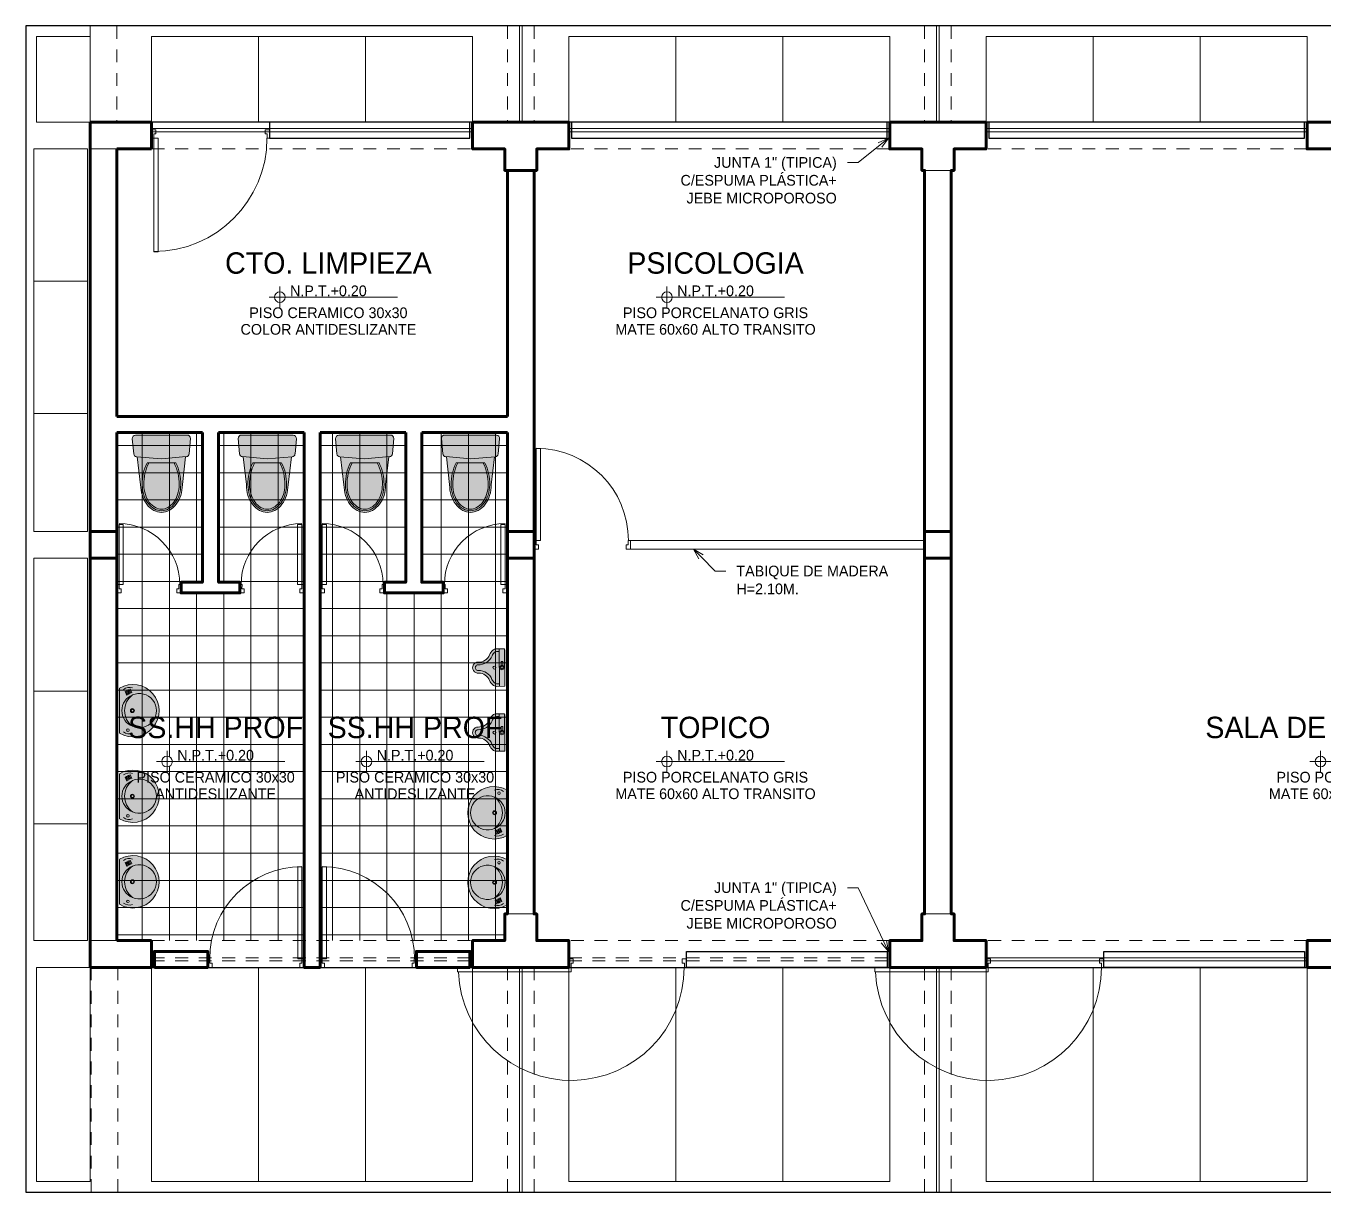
# Model space of a CAD drawing. Header units: millimetres. Extents: x 84 to 2740, y 103 to 1679.
# Drawn here: x 86.8 to 98.93, y 113.06 to 123.96 of the extents above; entities that cross this region are included whole.
import ezdxf
from ezdxf import colors
from ezdxf.entities.mleader import LeaderData, LeaderLine
from ezdxf.enums import TextEntityAlignment as Align
from ezdxf.math import Vec2, Vec3

# ---------------------------------------------------------------- set-up
doc = ezdxf.new("R2010")
doc.units = ezdxf.units.MM
doc.linetypes.add('ACAD_ISO02W100', pattern=[15, 12, -3])
for name, color, linetype, lineweight in [('A-APARTO.SANITARIOS', 170, 'Continuous', 5), ('A-CERAMICA', 142, 'Continuous', 5), ('A-COLUMNAS.', 52, 'Continuous', 5), ('A-DIRECTRIZ', 134, 'Continuous', 5), ('A-MUROS ALTOS', 164, 'Continuous', 60), ('A-MUROS BAJOS', 220, 'Continuous', 30), ('A-PROYECCION', 50, 'ACAD_ISO02W100', 5), ('A-PUERTAS', 36, 'Continuous', 5), ('A-TABIQUE DE MADERA', 11, 'Continuous', 9), ('A-TEXTO', 24, 'Continuous', 5), ('A-VEREDA', 86, 'Continuous', 5), ('A-VIDRIO', 120, 'Continuous', 5)]:
    doc.layers.add(name, color=color, linetype=linetype, lineweight=lineweight)
doc.styles.add('ROYER', font='')
doc.styles.get('ROYER').set_extended_font_data('Bahnschrift Light')

# ---------------------------------------------------------------- blocks, each defined once
blk = doc.blocks.new('INODORO')
at = {"true_color": 0xffffff}
h = blk.add_hatch(color=7, dxfattribs=at)
h.dxf.hatch_style = 1
h.paths.add_polyline_path([(0.001, 0.242, 0.441024), (-0.032, 0.272), (-0.174, 0.259, 0.365713), (-0.201, 0.232), (-0.22, 0), (-0.202, -0.231, 0.365713), (-0.175, -0.259), (-0.033, -0.272, 0.441024), (-0.001, -0.242)])
h.paths.add_polyline_path([(-0.202, 0.225), (-0.462, 0.196, 0.075681), (-0.564, 0.181, 0.085947), (-0.645, 0.139, 0.106022), (-0.703, 0.073, 0.126466), (-0.722, 0.002, 0.126466), (-0.703, -0.07, 0.106022), (-0.646, -0.137, 0.085947), (-0.565, -0.178, 0.075681), (-0.463, -0.194), (-0.203, -0.225), (-0.22, 0)])
h.paths.add_polyline_path([(-0.26, -0.134, -0.124839), (-0.463, -0.179, -0.075681), (-0.561, -0.164, -0.085947), (-0.637, -0.125, -0.106022), (-0.69, -0.063, -0.126466), (-0.707, 0.001, -0.126466), (-0.69, 0.066, -0.106022), (-0.636, 0.127, -0.085947), (-0.56, 0.166, -0.075681), (-0.462, 0.181, -0.124839), (-0.26, 0.135)], flags=16)
h.paths.add_polyline_path([(-0.26, 0.119, 0.129727), (-0.462, 0.166, 0.075857), (-0.555, 0.152, 0.085947), (-0.627, 0.115, 0.106022), (-0.677, 0.059, 0.126466), (-0.692, 0.001, 0.126466), (-0.677, -0.056, 0.106022), (-0.628, -0.113, 0.085947), (-0.556, -0.15, 0.075857), (-0.463, -0.164, 0.129727), (-0.26, -0.117)], flags=16)
h.paths.add_polyline_path([(-0.462, 0.181, 0.075681), (-0.56, 0.166, 0.085947), (-0.636, 0.127, 0.106022), (-0.69, 0.066, 0.126466), (-0.707, 0.001, 0.126466), (-0.69, -0.063, 0.106022), (-0.637, -0.125, 0.085947), (-0.561, -0.164, 0.075681), (-0.463, -0.179, 0.124839), (-0.26, -0.134), (-0.26, -0.117, -0.129727), (-0.463, -0.164, -0.075857), (-0.556, -0.15, -0.085947), (-0.628, -0.113, -0.106022), (-0.677, -0.056, -0.126466), (-0.692, 0.001, -0.126466), (-0.677, 0.059, -0.106022), (-0.627, 0.115, -0.085947), (-0.555, 0.152, -0.075857), (-0.462, 0.166, -0.129727), (-0.26, 0.119), (-0.26, 0.135, 0.124839)], flags=16)
for p, q in [((-0.032, 0.272), (-0.174, 0.259)), ((-0.202, 0.225), (-0.462, 0.196)), ((-0.26, 0.135), (-0.26, -0.134)), ((-0.22, 0), (-0.201, 0.232)), ((0.001, 0.242), (-0.001, -0.242)), ((-0.22, 0), (-0.202, -0.231)), ((-0.203, -0.225), (-0.463, -0.194)), ((-0.033, -0.272), (-0.175, -0.259))]:
    blk.add_line(p, q)
for points in [[(-0.463, -0.194, -0.075681), (-0.565, -0.178, -0.085947), (-0.646, -0.137, -0.106022), (-0.703, -0.07, -0.126466), (-0.722, 0.002, -0.126466), (-0.703, 0.073, -0.106022), (-0.645, 0.139, -0.085947), (-0.564, 0.181, -0.075681), (-0.462, 0.196, -0.075681)], [(-0.463, -0.179, -0.075681), (-0.561, -0.164, -0.085947), (-0.637, -0.125, -0.106022), (-0.69, -0.063, -0.126466), (-0.707, 0.001, -0.126466), (-0.69, 0.066, -0.106022), (-0.636, 0.127, -0.085947), (-0.56, 0.166, -0.075681), (-0.462, 0.181, -0.075681)], [(-0.463, -0.164, -0.075681), (-0.556, -0.15, -0.085947), (-0.628, -0.113, -0.106022), (-0.677, -0.056, -0.126466), (-0.692, 0.001, -0.126466), (-0.677, 0.059, -0.106022), (-0.627, 0.115, -0.085947), (-0.555, 0.152, -0.075681), (-0.462, 0.166, -0.075681)]]:
    blk.add_lwpolyline(points, format="xyb")
for centre, radius, start, end in [((-0.172, 0.23), 0.03, 95.0731, 175.4257), ((-0.029, 0.242), 0.03, 359.8787, 95.0731), ((-0.451, -0.241), 0.422, 63.0901, 91.5538), ((-0.451, -0.241), 0.407, 62.0186, 91.5538), ((-0.45, 0.243), 0.407, 268.2036, 297.7388), ((-0.45, 0.243), 0.422, 268.2036, 296.6673), ((-0.173, -0.229), 0.03, 184.3317, 264.6843), ((-0.031, -0.242), 0.03, 264.6843, 359.8787)]:
    blk.add_arc(centre, radius, start, end)
blk = doc.blocks.new('*U10')
at = {"layer": 'A-PUERTAS'}
for points in [[(0, 0), (0, 0.56), (0.04, 0.56), (0.04, 0)], [(0.02, -0.04), (0.02, -0.08), (-0.02, -0.08), (-0.02, 0), (0, 0), (0, -0.04)], [(0.539, -0.04), (0.539, -0.08), (0.579, -0.08), (0.579, 0), (0.559, 0), (0.56, -0.04)]]:
    blk.add_lwpolyline(points, close=True, dxfattribs=at)
blk.add_arc((0, 0), 0.568, 0, 90, dxfattribs=at)
blk = doc.blocks.new('*U9')
at = {"layer": 'A-PUERTAS'}
for points in [[(0, 0), (0, 0.86), (0.04, 0.86), (0.04, 0)], [(0.02, -0.04), (0.02, -0.08), (-0.02, -0.08), (-0.02, 0), (0, 0), (0, -0.04)], [(0.84, -0.04), (0.84, -0.08), (0.88, -0.08), (0.88, 0), (0.86, 0), (0.86, -0.04)]]:
    blk.add_lwpolyline(points, close=True, dxfattribs=at)
blk.add_arc((0, 0), 0.862, 0, 90, dxfattribs=at)
blk = doc.blocks.new('*U12')
at = {"layer": 'A-PUERTAS'}
for points in [[(0.86, 0), (0.86, 0.86), (0.82, 0.86), (0.82, 0)], [(0.02, -0.04), (0.02, -0.08), (-0.02, -0.08), (-0.02, 0), (0, 0), (0, -0.04)], [(0.84, -0.04), (0.84, -0.08), (0.88, -0.08), (0.88, 0), (0.86, 0), (0.86, -0.04)]]:
    blk.add_lwpolyline(points, close=True, dxfattribs=at)
blk.add_arc((0.86, 0), 0.862, 90, 180, dxfattribs=at)
blk = doc.blocks.new('*U4')
at = {"layer": 'A-PUERTAS'}
for points in [[(0.02, 0), (-1.04, 0), (-1.04, 0.04), (0.02, 0.04)], [(0.04, -0.04), (0.04, -0.08), (0, -0.08), (0, 0), (0.02, 0), (0.02, -0.04)], [(1.06, -0.04), (1.06, -0.08), (1.1, -0.08), (1.1, 0), (1.08, 0), (1.08, -0.04)]]:
    blk.add_lwpolyline(points, close=True, dxfattribs=at)
blk.add_arc((0.022, 0), 1.056, 0.0261, 177.5854, dxfattribs=at)
blk = doc.blocks.new('*U5')
at = {"layer": 'A-PUERTAS'}
for points in [[(0.02, 0), (-1.04, 0), (-1.04, 0.04), (0.02, 0.04)], [(0.04, -0.04), (0.04, -0.08), (0, -0.08), (0, 0), (0.02, 0), (0.02, -0.04)], [(1.06, -0.04), (1.06, -0.08), (1.1, -0.08), (1.1, 0), (1.08, 0), (1.08, -0.04)]]:
    blk.add_lwpolyline(points, close=True, dxfattribs=at)
blk.add_arc((0.022, 0), 1.056, 0.0261, 177.5854, dxfattribs=at)
blk = doc.blocks.new('*U13')
at = {"layer": 'A-PUERTAS'}
for points in [[(-0.18, -0.04), (-0.18, 0), (-0.22, 0), (-0.22, -0.08), (-0.2, -0.08), (-0.2, -0.04)], [(0.84, -0.04), (0.84, 0), (0.88, 0), (0.88, -0.08), (0.86, -0.08), (0.86, -0.04)], [(0.86, -0.08), (0.86, -1.14), (0.82, -1.14), (0.82, -0.08)]]:
    blk.add_lwpolyline(points, close=True, dxfattribs=at)
blk.add_arc((0.86, -0.08), 1.058, 180, 270, dxfattribs=at)
blk = doc.blocks.new('NIVEL EN PLANTA')
at = {"layer": 'A-TEXTO'}
h = blk.add_hatch(dxfattribs=at)
h.set_pattern_fill('ANGLE', color=256)
h.set_pattern_definition([(0, (-2586.02, -1659.2586), (0, 6.985), [5.08, -1.905]), (90, (-2586.02, -1659.2586), (-6.985, 4e-16), [5.08, -1.905])])
h.paths.add_polyline_path([(0, 0), (0, 0.05, 0.414214), (-0.05, 0)])
h.paths.add_polyline_path([(0.05, 0), (0, 0), (0, -0.05, 0.414214)])
for p, q in [((1.1, 0), (-0.1, 0)), ((0, 0.1), (0, -0.1))]:
    blk.add_line(p, q, dxfattribs=at)
blk.add_circle((0, 0), 0.05, dxfattribs=at)
blk = doc.blocks.new('NOMBRE DE AMBIENTES')
at = {"layer": 'A-TEXTO'}
blk.add_blockref('NIVEL EN PLANTA', (0, 0), dxfattribs=at)
at = {"layer": 'A-TEXTO', "style": 'ROYER'}
for tag, height, p in [('AMBIENTE', 0.2, (0.454, 0.319)), ('N.P.T', 0.1, (0.454, 0.059)), ('PISO1', 0.1, (0.454, -0.146)), ('PISO2', 0.1, (0.454, -0.301))]:
    blk.add_attdef(tag, text='', height=height, dxfattribs=at).set_placement(p, align=Align.MIDDLE)
blk = doc.blocks.new('*U17')
for p, q in [((-0.113, 0.124), (0.113, -0.124)), ((-0.081, 0.163), (0.155, -0.096))]:
    blk.add_line(p, q)
blk.add_lwpolyline([(0.118, -0.129), (0.175, -0.078, 0.187835), (0.191, -0.045, 0.099695), (0.185, 0.006, -0.322988), (0.219, 0.129, 1.039375), (0.146, 0.202, -0.31292), (0.024, 0.184, 0.099695), (-0.027, 0.194, 0.187835), (-0.061, 0.181), (-0.118, 0.129)], format="xyb", close=True)
blk.add_lwpolyline([(0.138, -0.077), (0.158, -0.059, 0.187835), (0.166, -0.043, 0.098297), (0.162, -0.002, -0.319708), (0.202, 0.148, 1.039375), (0.164, 0.185, -0.313203), (0.014, 0.161, 0.098297), (-0.027, 0.169, 0.187835), (-0.044, 0.163), (-0.064, 0.145)], format="xyb")
blk.add_lwpolyline([(0.026, -0.002), (0.052, -0.031), (0.063, -0.021), (0.037, 0.008)])
for centre, radius in [((0.019, 0.017), 0.0201), ((0.019, 0.017), 0.0101), ((0.071, 0.065), 0.0139)]:
    blk.add_circle(centre, radius)
blk = doc.blocks.new('URINARIO1')
at = {"true_color": 0xffffff}
h = blk.add_hatch(color=7, dxfattribs=at)
h.dxf.hatch_style = 1
h.paths.add_polyline_path([(0.025, 0.175), (-0.025, 0.175), (-0.025, -0.175), (0.025, -0.175)])
h.paths.add_polyline_path([(-0.007, 0.058), (0.008, 0.058), (0.008, 0.019, -0.304346), (0.02, 0, -1), (-0.02, 0, -0.3135), (-0.007, 0.019)], flags=16)
h.paths.add_polyline_path([(0.01, 0, -1), (-0.01, 0, -1)], flags=0)
h.paths.add_polyline_path([(-0.025, 0.175), (-0.052, 0.175, 0.187835), (-0.085, 0.162, 0.099695), (-0.116, 0.12, -0.322988), (-0.223, 0.051, 1.039375), (-0.219, -0.051, -0.31292), (-0.116, -0.12, 0.099695), (-0.085, -0.162, 0.187835), (-0.052, -0.175), (-0.025, -0.175), (-0.025, -0.15), (-0.052, -0.15, -0.187835), (-0.069, -0.143, -0.098297), (-0.093, -0.11, 0.313203), (-0.221, -0.026, -1.039375), (-0.224, 0.026, 0.319708), (-0.093, 0.11, -0.098297), (-0.069, 0.143, -0.187835), (-0.052, 0.15), (-0.025, 0.15)])
h.paths.add_polyline_path([(-0.025, 0.15), (-0.052, 0.15, 0.187835), (-0.069, 0.143, 0.098297), (-0.093, 0.11, -0.319708), (-0.224, 0.026, 1.039375), (-0.221, -0.026, -0.313203), (-0.093, -0.11, 0.098297), (-0.069, -0.143, 0.187835), (-0.052, -0.15), (-0.025, -0.15)], flags=17)
h.paths.add_polyline_path([(-0.057, 0, -1), (-0.085, 0, -1)], flags=0)
h.paths.add_polyline_path([(-0.085, 0, 1), (-0.057, 0, 1)], flags=16)
h.paths.add_polyline_path([(0.008, 0.058), (-0.007, 0.058), (-0.007, 0.019, -0.188344), (0.008, 0.019)], flags=16)
h.paths.add_polyline_path([(0.02, 0, 0.304346), (0.008, 0.019, 0.188344), (-0.007, 0.019, 0.3135), (-0.02, 0, 1)], flags=16)
edge = h.paths.add_edge_path(flags=16)
edge.add_arc((-0.071, 0), 0.0139, 0, 360)
h = blk.add_hatch()
h.set_pattern_fill('ANGLE', color=256)
h.set_pattern_definition([(0, (0, 0), (0, 6.985), [5.08, -1.905]), (90, (0, 0), (-6.985, 4e-16), [5.08, -1.905])])
h.paths.add_polyline_path([(0.025, 0.175), (-0.025, 0.175), (-0.025, -0.175), (0.025, -0.175)])
h.paths.add_polyline_path([(0.008, 0.058), (0.008, 0.019, -0.304346), (0.02, 0, -1), (-0.02, 0, -0.3135), (-0.007, 0.019), (-0.007, 0.058)], flags=16)
h.paths.add_polyline_path([(0.01, 0, -1), (-0.01, 0, -1)], flags=0)
at = {"rotation": 137.7217109806784}
blk.add_blockref('*U17', (0.025, 0), dxfattribs=at)
blk = doc.blocks.new('LAVADERO DE BAÑO')
for p, q in [((-0.21, 0), (0.21, 0)), ((0.142, 0.068), (0.179, 0.052)), ((0.147, 0.074), (0.183, 0.058)), ((0.151, 0.082), (0.187, 0.066)), ((0.155, 0.089), (0.191, 0.073)), ((0.159, 0.097), (0.196, 0.081)), ((0.162, 0.105), (0.198, 0.089)), ((0.167, 0.114), (0.203, 0.098))]:
    blk.add_line(p, q)
for centre, radius in [((0, 0.12), 0.0185), ((0, 0.12), 0.0123), ((-0.183, 0.078), 0.0118)]:
    blk.add_circle(centre, radius)
for centre, radius, start, end in [((0, 0.125), 0.245, 329.1439, 210.8561), ((0, 0.184), 0.16, 336.3106, 203.6894), ((-0.135, 0.09), 0.0828, 159.1228, 219.8263), ((0, 0.179), 0.158, 202.025, 337.975), ((0, 0.23), 0.183, 216.8854, 323.1146), ((0.135, 0.09), 0.0828, 320.1737, 20.8772)]:
    blk.add_arc(centre, radius, start, end)
blk = doc.blocks.new('LAVADERO DEL BAÑO1')
h = blk.add_hatch(color=256)
h.dxf.hatch_style = 1
edge = h.paths.add_edge_path(flags=16)
edge.add_arc((0.12, 0), 0.0185, 0, 360)
edge = h.paths.add_edge_path(flags=16)
edge.add_arc((0.12, 0), 0.0123, 0, 360)
edge = h.paths.add_edge_path(flags=16)
edge.add_line((0.068, 0.142), (0.052, 0.179))
edge = h.paths.add_edge_path(flags=16)
edge.add_line((0.074, 0.147), (0.058, 0.183))
edge = h.paths.add_edge_path(flags=16)
edge.add_line((0.082, 0.151), (0.066, 0.187))
edge = h.paths.add_edge_path(flags=16)
edge.add_line((0.089, 0.155), (0.073, 0.191))
edge = h.paths.add_edge_path(flags=16)
edge.add_line((0.097, 0.159), (0.081, 0.196))
edge = h.paths.add_edge_path(flags=16)
edge.add_line((0.105, 0.162), (0.089, 0.198))
edge = h.paths.add_edge_path(flags=16)
edge.add_line((0.114, 0.167), (0.098, 0.203))
edge = h.paths.add_edge_path(flags=17)
edge.add_line((0, -0.21), (0, 0.21))
edge = h.paths.add_edge_path()
edge.add_arc((0.125, 0), 0.245, 239.1439, 480.8561)
edge = h.paths.add_edge_path(flags=16)
edge.add_arc((0.09, 0.135), 0.0828, 69.1228, 129.8263)
edge = h.paths.add_edge_path(flags=16)
edge.add_arc((0.078, -0.183), 0.0118, 0, 360)
edge = h.paths.add_edge_path(flags=16)
edge.add_arc((0.09, -0.135), 0.0828, 230.1737, 290.8772)
edge = h.paths.add_edge_path(flags=16)
edge.add_arc((0.179, 0), 0.158, 112.025, 247.975)
edge = h.paths.add_edge_path(flags=16)
edge.add_arc((0.23, 0), 0.183, 126.8854, 233.1146)
edge = h.paths.add_edge_path(flags=16)
edge.add_arc((0.184, 0), 0.16, 246.3106, 473.6894)
at = {"true_color": 0xffffff}
h = blk.add_hatch(color=7, dxfattribs=at)
h.dxf.hatch_style = 1
h.paths.add_polyline_path([(0, 0.21), (0, -0.21, 1.762325)])
h.paths.add_polyline_path([(0.12, 0.147, -1.530765), (0.12, -0.147, -0.674191)], flags=16)
h.paths.add_polyline_path([(0.139, 0, -1), (0.101, 0, -1)], flags=0)
h.paths.add_polyline_path([(0.132, 0, -1), (0.108, 0, -1)], flags=0)
h.paths.add_polyline_path([(0.09, -0.183, -1), (0.066, -0.183, -1)], flags=16)
h.paths.add_polyline_path([(0.12, 0.147, 0.674191), (0.12, -0.147, -0.499831)], flags=16)
h.paths.add_polyline_path([(0.12, 0.147, 0.499831), (0.12, -0.147, 1.530765)], flags=16)
at = {"ltscale": 0.05, "xscale": -1, "rotation": 270}
blk.add_blockref('LAVADERO DE BAÑO', (0, 0), dxfattribs=at)
blk = doc.blocks.new('_Open30')
at = {"color": 0, "linetype": 'ByBlock', "lineweight": -2}
for p, q in [((-1, 0.27), (0, 0)), ((0, 0), (-1, -0.27)), ((0, 0), (-1, 0))]:
    blk.add_line(p, q, dxfattribs=at)

msp = doc.modelspace()

# ---------------------------------------------------------------- hatches: boundary and pattern name
at = {"layer": 'A-CERAMICA'}
h = msp.add_hatch(dxfattribs=at)
h.set_pattern_fill('NET', color=256, scale=0.08)
h.set_pattern_definition([(0, (-2497.32073, -1537.82354), (0, 0.254), []), (90, (-2497.32073, -1537.82354), (-0.254, 2e-17), [])])
h.paths.add_polyline_path([(89.404, 120.157), (88.604, 120.157), (88.604, 118.757), (88.804, 118.757), (88.804, 118.657), (88.254, 118.657), (88.254, 118.757), (88.454, 118.757), (88.454, 120.157), (87.654, 120.157), (87.654, 115.407), (87.979, 115.407), (89.404, 115.407)])
h.paths.add_polyline_path([(88.173, 117.081, -1), (88.073, 117.081, -1)], flags=16)
h.paths.add_polyline_path([(91.304, 120.157), (90.504, 120.157), (90.504, 118.757), (90.704, 118.757), (90.704, 118.657), (90.154, 118.657), (90.154, 118.757), (90.354, 118.757), (90.354, 120.157), (89.554, 120.157), (89.554, 115.407), (90.979, 115.407), (91.279, 115.407), (91.279, 115.657), (91.304, 115.657)])
h.paths.add_polyline_path([(90.037, 117.081, -1), (89.937, 117.081, -1)], flags=16)
h.paths.add_polyline_path([(88.067, 116.702), (89.086, 116.702), (89.086, 116.858), (88.067, 116.858)], flags=24)
h.paths.add_polyline_path([(87.917, 116.857), (89.236, 116.857), (89.236, 117.013), (87.917, 117.013)], flags=24)
h.paths.add_polyline_path([(88.243, 117.063), (88.909, 117.063), (88.909, 117.216), (88.243, 117.216)], flags=24)
h.paths.add_polyline_path([(87.824, 117.244), (89.328, 117.244), (89.328, 117.555), (87.824, 117.555)], flags=24)
h.paths.add_polyline_path([(89.93, 116.702), (90.95, 116.702), (90.95, 116.858), (89.93, 116.858)], flags=24)
h.paths.add_polyline_path([(89.781, 116.857), (91.099, 116.857), (91.099, 117.013), (89.781, 117.013)], flags=24)
h.paths.add_polyline_path([(90.107, 117.063), (90.773, 117.063), (90.773, 117.216), (90.107, 117.216)], flags=24)
h.paths.add_polyline_path([(89.688, 117.244), (91.192, 117.244), (91.192, 117.555), (89.688, 117.555)], flags=24)

# ---------------------------------------------------------------- linework, layer by layer
for points in [[(86.804, 113.057), (111.654, 113.057), (111.654, 123.957), (86.804, 123.957)], [(87.404, 115.157), (111.054, 115.157), (111.054, 123.057), (87.404, 123.057)]]:
    msp.add_lwpolyline(points, close=True)
at = {"layer": 'A-COLUMNAS.'}
for points in [[(87.404, 123.057), (87.979, 123.057), (87.979, 122.807), (87.404, 122.807)], [(90.979, 123.057), (91.879, 123.057), (91.879, 122.807), (91.579, 122.807), (91.579, 122.607), (91.279, 122.607), (91.279, 122.807), (90.979, 122.807)], [(94.879, 123.057), (95.779, 123.057), (95.779, 122.807), (95.479, 122.807), (95.479, 122.607), (95.179, 122.607), (95.179, 122.807), (94.879, 122.807)], [(90.979, 115.157), (91.879, 115.157), (91.879, 115.407), (91.579, 115.407), (91.579, 115.657), (91.279, 115.657), (91.279, 115.407), (90.979, 115.407)], [(94.879, 115.157), (95.779, 115.157), (95.779, 115.407), (95.479, 115.407), (95.479, 115.657), (95.179, 115.657), (95.179, 115.407), (94.879, 115.407)], [(87.404, 115.157), (87.979, 115.157), (87.979, 115.407), (87.404, 115.407)]]:
    msp.add_lwpolyline(points, close=True, dxfattribs=at)
at = {"layer": 'A-MUROS ALTOS'}
for p, q in [((87.979, 123.057), (87.404, 123.057)), ((87.404, 123.057), (87.404, 115.157)), ((87.979, 122.807), (87.979, 123.057)), ((87.654, 120.307), (87.654, 122.807)), ((87.654, 122.807), (87.979, 122.807)), ((91.304, 120.307), (87.654, 120.307)), ((88.454, 120.157), (87.654, 120.157)), ((87.654, 115.407), (87.654, 120.157)), ((87.654, 120.157), (88.454, 120.157)), ((89.404, 120.157), (88.604, 120.157)), ((90.354, 120.157), (89.554, 120.157)), ((91.304, 120.157), (90.504, 120.157)), ((90.504, 120.157), (91.304, 120.157)), ((91.579, 115.657), (91.554, 115.657)), ((87.979, 115.407), (87.654, 115.407)), ((87.979, 115.157), (87.979, 115.407)), ((87.404, 115.157), (87.979, 115.157)), ((90.979, 115.157), (91.879, 115.157))]:
    msp.add_line(p, q, dxfattribs=at)
for points in [[(90.979, 123.057), (91.879, 123.057), (91.879, 122.807), (91.579, 122.807), (91.579, 122.607), (91.279, 122.607), (91.279, 122.807), (90.979, 122.807)], [(98.779, 123.057), (99.679, 123.057), (99.679, 122.807), (99.379, 122.807), (99.379, 122.607), (99.079, 122.607), (99.079, 122.807), (98.779, 122.807)], [(87.404, 118.982), (87.654, 118.982), (87.654, 119.232), (87.404, 119.232)], [(91.304, 118.982), (91.554, 118.982), (91.554, 119.232), (91.304, 119.232)], [(95.204, 118.982), (95.454, 118.982), (95.454, 119.232), (95.204, 119.232)], [(98.779, 115.157), (99.679, 115.157), (99.679, 115.407), (99.379, 115.407), (99.379, 115.607), (99.079, 115.607), (99.079, 115.407), (98.779, 115.407)], [(88.004, 115.157), (88.504, 115.157), (88.504, 115.307), (88.004, 115.307)], [(90.954, 115.157), (90.454, 115.157), (90.454, 115.307), (90.954, 115.307)]]:
    msp.add_lwpolyline(points, close=True, dxfattribs=at)
for points in [[(90.979, 123.057), (90.979, 122.807), (91.279, 122.807), (91.279, 122.607), (91.304, 122.607), (91.304, 120.307)], [(91.304, 120.157), (91.304, 115.657), (91.279, 115.657), (91.279, 115.407), (90.979, 115.407), (90.979, 115.157), (91.879, 115.157), (91.879, 115.407), (91.579, 115.407), (91.579, 115.657), (91.554, 115.657), (91.554, 122.607), (91.579, 122.607), (91.579, 122.807), (91.879, 122.807), (91.879, 123.057), (90.979, 123.057)], [(94.879, 123.057), (94.879, 122.807), (95.179, 122.807), (95.179, 122.607), (95.204, 122.607), (95.204, 115.657), (95.179, 115.657), (95.179, 115.407), (94.879, 115.407), (94.879, 115.157), (95.779, 115.157), (95.779, 115.407), (95.479, 115.407), (95.479, 115.657), (95.454, 115.657), (95.454, 122.607), (95.479, 122.607), (95.479, 122.807), (95.779, 122.807), (95.779, 123.057), (94.879, 123.057)], [(88.454, 120.157), (88.454, 118.757), (88.254, 118.757), (88.254, 118.657), (88.804, 118.657), (88.804, 118.757), (88.604, 118.757), (88.604, 120.157)], [(88.604, 120.157), (89.404, 120.157)], [(89.404, 120.157), (89.404, 115.157), (89.554, 115.157), (89.554, 120.157)], [(89.554, 120.157), (90.354, 120.157)], [(90.504, 120.157), (90.504, 118.757), (90.704, 118.757), (90.704, 118.657), (90.154, 118.657), (90.154, 118.757), (90.354, 118.757), (90.354, 120.157)]]:
    msp.add_lwpolyline(points, dxfattribs=at)
at = {"layer": 'A-MUROS BAJOS'}
for points in [[(89.079, 122.907), (90.954, 122.907), (90.954, 123.057), (89.079, 123.057)], [(91.904, 122.907), (94.854, 122.907), (94.854, 123.057), (91.904, 123.057)], [(95.804, 122.907), (98.754, 122.907), (98.754, 123.057), (95.804, 123.057)], [(92.979, 115.307), (94.854, 115.307), (94.854, 115.157), (92.979, 115.157)], [(96.879, 115.307), (98.754, 115.307), (98.754, 115.157), (96.879, 115.157)]]:
    msp.add_lwpolyline(points, close=True, dxfattribs=at)
at = {"layer": 'A-PROYECCION', "ltscale": 0.01}
for p, q in [((87.404, 123.957), (87.404, 123.057)), ((87.654, 123.957), (87.654, 123.057)), ((91.304, 123.957), (91.304, 123.057)), ((91.554, 123.957), (91.554, 123.057)), ((95.204, 123.957), (95.204, 123.057)), ((95.454, 123.957), (95.454, 123.057)), ((87.414, 113.057), (87.414, 115.157)), ((87.664, 115.157), (87.664, 113.057)), ((91.304, 113.057), (91.304, 115.157)), ((91.554, 115.157), (91.554, 113.057)), ((95.204, 115.157), (95.204, 113.057)), ((95.454, 113.057), (95.454, 115.157))]:
    msp.add_line(p, q, dxfattribs=at)
at = {"layer": 'A-PROYECCION', "linetype": 'ACAD_ISO02W100', "ltscale": 0.01}
for p, q in [((87.979, 122.807), (90.979, 122.807)), ((94.879, 122.807), (91.879, 122.807)), ((98.779, 122.807), (95.779, 122.807)), ((87.979, 115.407), (90.979, 115.407)), ((94.879, 115.407), (91.879, 115.407)), ((98.779, 115.407), (95.779, 115.407)), ((87.979, 115.247), (90.979, 115.247)), ((87.979, 115.217), (90.979, 115.217)), ((91.879, 115.247), (94.879, 115.247)), ((91.879, 115.217), (94.879, 115.217))]:
    msp.add_line(p, q, dxfattribs=at)
at = {"layer": 'A-TABIQUE DE MADERA'}
for p, q in [((95.199, 119.147), (92.454, 119.147)), ((92.454, 119.147), (92.454, 119.067)), ((95.204, 119.147), (95.199, 119.147)), ((92.454, 119.067), (95.204, 119.067))]:
    msp.add_line(p, q, dxfattribs=at)
at = {"layer": 'A-VEREDA'}
for p, q in [((91.416, 123.057), (91.416, 123.957)), ((91.441, 123.957), (91.441, 123.057)), ((95.316, 123.957), (95.316, 123.057)), ((95.341, 123.957), (95.341, 123.057)), ((88.979, 123.857), (88.979, 123.057)), ((89.979, 123.857), (89.979, 123.057)), ((92.879, 123.857), (92.879, 123.057)), ((93.879, 123.857), (93.879, 123.057)), ((96.779, 123.857), (96.779, 123.057)), ((97.779, 123.857), (97.779, 123.057)), ((87.379, 121.57), (86.879, 121.57)), ((87.379, 120.334), (86.879, 120.334)), ((87.379, 117.74), (86.879, 117.74)), ((87.379, 116.499), (86.879, 116.499)), ((91.416, 115.157), (91.416, 113.057)), ((91.441, 115.157), (91.441, 113.057)), ((95.316, 115.157), (95.316, 113.057)), ((95.341, 115.157), (95.341, 113.057))]:
    msp.add_line(p, q, dxfattribs=at)
for points in [[(86.904, 123.057), (87.404, 123.057), (87.404, 123.857), (86.904, 123.857)], [(87.979, 123.057), (90.979, 123.057), (90.979, 123.857), (87.979, 123.857)], [(94.879, 123.057), (91.879, 123.057), (91.879, 123.857), (94.879, 123.857)], [(95.779, 123.057), (98.779, 123.057), (98.779, 123.857), (95.779, 123.857)], [(86.879, 122.807), (87.379, 122.807), (87.379, 119.232), (86.879, 119.232)], [(86.879, 118.982), (87.379, 118.982), (87.379, 115.407), (86.879, 115.407)], [(86.904, 113.157), (87.404, 113.157), (87.404, 115.157), (86.904, 115.157)], [(87.979, 113.157), (90.979, 113.157), (90.979, 115.157), (87.979, 115.157)], [(88.979, 115.157), (89.979, 115.157), (89.979, 113.157), (88.979, 113.157)], [(94.879, 113.157), (91.879, 113.157), (91.879, 115.157), (94.879, 115.157)], [(92.879, 115.157), (93.879, 115.157), (93.879, 113.157), (92.879, 113.157)], [(95.779, 113.157), (98.779, 113.157), (98.779, 115.157), (95.779, 115.157)], [(96.779, 115.157), (97.779, 115.157), (97.779, 113.157), (96.779, 113.157)]]:
    msp.add_lwpolyline(points, close=True, dxfattribs=at)
at = {"layer": 'A-VIDRIO'}
for p, q in [((87.979, 122.997), (90.979, 122.997)), ((87.979, 122.967), (90.979, 122.967)), ((91.879, 122.997), (94.879, 122.997)), ((91.879, 122.967), (94.879, 122.967)), ((98.779, 122.997), (95.779, 122.997)), ((98.779, 122.967), (95.779, 122.967)), ((98.779, 115.247), (95.779, 115.247)), ((98.779, 115.217), (95.779, 115.217))]:
    msp.add_line(p, q, dxfattribs=at)

# ---------------------------------------------------------------- block references
at = {"layer": 'A-APARTO.SANITARIOS', "xscale": -1, "rotation": 270}
for p in [(88.07, 120.132), (89.97, 120.132)]:
    msp.add_blockref('INODORO', p, dxfattribs=at)
at = {"layer": 'A-APARTO.SANITARIOS'}
for name, p, rotation in [('INODORO', (89.06, 120.132), 90.00000000000001), ('INODORO', (90.96, 120.132), 90.00000000000001), ('LAVADERO DEL BAÑO1', (91.304, 116.602), 180), ('LAVADERO DEL BAÑO1', (91.304, 115.952), 180)]:
    msp.add_blockref(name, p, dxfattribs=dict(at, rotation=rotation))
for name, p in [('URINARIO1', (91.254, 117.959)), ('LAVADERO DEL BAÑO1', (87.679, 117.557)), ('URINARIO1', (91.254, 117.352)), ('LAVADERO DEL BAÑO1', (87.679, 116.757)), ('LAVADERO DEL BAÑO1', (87.679, 115.957))]:
    msp.add_blockref(name, p, dxfattribs=at)
at = {"layer": 'A-PUERTAS', "xscale": -1}
for name, p in [('*U13', (88.859, 122.987)), ('*U10', (89.383, 118.737)), ('*U10', (91.283, 118.737)), ('*U12', (90.434, 115.237))]:
    msp.add_blockref(name, p, dxfattribs=at)
at = {"layer": 'A-PUERTAS'}
for name, p in [('*U9', (91.574, 119.147)), ('*U10', (87.674, 118.737)), ('*U10', (89.574, 118.737)), ('*U12', (88.524, 115.237))]:
    msp.add_blockref(name, p, dxfattribs=at)
at = {"layer": 'A-PUERTAS', "xscale": -1, "rotation": 180}
for name, p in [('*U4', (91.879, 115.157)), ('*U5', (95.779, 115.157))]:
    msp.add_blockref(name, p, dxfattribs=at)
at = {"layer": 'A-TEXTO'}
for p, values in [((89.177, 121.422), {'AMBIENTE': 'CTO. LIMPIEZA', 'N.P.T': 'N.P.T.+0.20', 'PISO1': 'PISO CERAMICO 30x30', 'PISO2': 'COLOR ANTIDESLIZANTE'}), ((92.796, 121.422), {'AMBIENTE': 'PSICOLOGIA', 'N.P.T': 'N.P.T.+0.20', 'PISO1': 'PISO PORCELANATO GRIS', 'PISO2': 'MATE 60x60 ALTO TRANSITO'}), ((88.123, 117.081), {'AMBIENTE': 'SS.HH PROF', 'N.P.T': 'N.P.T.+0.20', 'PISO1': 'PISO CERAMICO 30x30', 'PISO2': 'ANTIDESLIZANTE'}), ((89.987, 117.081), {'AMBIENTE': 'SS.HH PROF', 'N.P.T': 'N.P.T.+0.20', 'PISO1': 'PISO CERAMICO 30x30', 'PISO2': 'ANTIDESLIZANTE'}), ((92.796, 117.081), {'AMBIENTE': 'TOPICO', 'N.P.T': 'N.P.T.+0.20', 'PISO1': 'PISO PORCELANATO GRIS', 'PISO2': 'MATE 60x60 ALTO TRANSITO'}), ((98.905, 117.081), {'AMBIENTE': 'SALA DE PROFESORES', 'N.P.T': 'N.P.T.+0.20', 'PISO1': 'PISO PORCELANATO GRIS', 'PISO2': 'MATE 60x60 ALTO TRANSITO'})]:
    msp.add_blockref('NOMBRE DE AMBIENTES', p, dxfattribs=at).add_auto_attribs(values)

# ---------------------------------------------------------------- leaders
at = {"layer": 'A-DIRECTRIZ'}
ml = msp.add_multileader_mtext('Standard', dxfattribs=at)
ml.set_content('JUNTA 1" (TIPICA)\\PC/ESPUMA PLÁSTICA+\\PJEBE MICROPOROSO', color=256, style='ROYER')
ml.set_leader_properties(color=256, linetype='ByLayer', lineweight=-1)
ml.set_arrow_properties(name='OPEN30')
ml.build(insert=Vec2(0, 0))
ml.multileader.update_dxf_attribs({"dogleg_length": 0.1, "arrow_head_size": 0.1})
ctx = ml.context
ctx.base_point, ctx.char_height, ctx.arrow_head_size, ctx.landing_gap_size, ctx.plane_origin = Vec3(92.867, 122.68), 0.1, 0.1, 0.1, Vec3(94.866, 122.907)
ctx.text_align_type = 2
notes = []
notes.append((ctx, [(0, (1, 1, 0), (94.583, 122.68), (-1, 0), 0.1, [(0, [(94.866, 122.907)], 0, [])])]))
ctx.mtext.insert, ctx.mtext.alignment, ctx.mtext.flow_direction = Vec3(94.383, 122.731), 3, 5
ml = msp.add_multileader_mtext('Standard', dxfattribs=at)
ml.set_content('TABIQUE DE MADERA\\PH=2.10M.', color=256, style='ROYER')
ml.set_leader_properties(color=256, linetype='ByLayer', lineweight=-1)
ml.set_arrow_properties(name='OPEN30')
ml.build(insert=Vec2(0, 0))
ml.multileader.update_dxf_attribs({"dogleg_length": 0.1, "arrow_head_size": 0.1})
ctx = ml.context
ctx.base_point, ctx.char_height, ctx.arrow_head_size, ctx.landing_gap_size, ctx.plane_origin = Vec3(93.345, 118.861), 0.1, 0.1, 0.1, Vec3(93.045, 119.067)
notes.append((ctx, [(0, (1, 1, 0), (93.245, 118.861), (1, 0), 0.1, [(0, [(93.045, 119.067)], 0, [])])]))
ctx.mtext.insert, ctx.mtext.flow_direction = Vec3(93.445, 118.912), 5
ml = msp.add_multileader_mtext('Standard', dxfattribs=at)
ml.set_content('JUNTA 1" (TIPICA)\\PC/ESPUMA PLÁSTICA+\\PJEBE MICROPOROSO', color=256, style='ROYER')
ml.set_leader_properties(color=256, linetype='ByLayer', lineweight=-1)
ml.set_arrow_properties(name='OPEN30')
ml.build(insert=Vec2(0, 0))
ml.multileader.update_dxf_attribs({"dogleg_length": 0.1, "arrow_head_size": 0.1})
ctx = ml.context
ctx.base_point, ctx.char_height, ctx.arrow_head_size, ctx.landing_gap_size, ctx.plane_origin = Vec3(92.867, 115.902), 0.1, 0.1, 0.1, Vec3(94.866, 115.675)
ctx.text_align_type = 2
notes.append((ctx, [(0, (1, 1, 0), (94.583, 115.902), (-1, 0), 0.1, [(0, [(94.866, 115.307)], 0, [])])]))
ctx.mtext.insert, ctx.mtext.rotation, ctx.mtext.alignment, ctx.mtext.flow_direction = Vec3(94.383, 115.953), 6.283185, 3, 5
for ctx, leaders in notes:
    for number, flags, end, landing, length, lines in leaders:
        leader = LeaderData()
        leader.index, (leader.has_last_leader_line, leader.has_dogleg_vector, leader.attachment_direction) = number, flags
        leader.last_leader_point, leader.dogleg_vector, leader.dogleg_length = Vec3(end), Vec3(landing), length
        for number, points, colour, breaks in lines:
            line = LeaderLine()
            line.index, line.vertices, line.color, line.breaks = number, Vec3.list(points), colors.encode_raw_color(colour), breaks
            leader.lines.append(line)
        ctx.leaders.append(leader)

doc.saveas('drawing.dxf')
